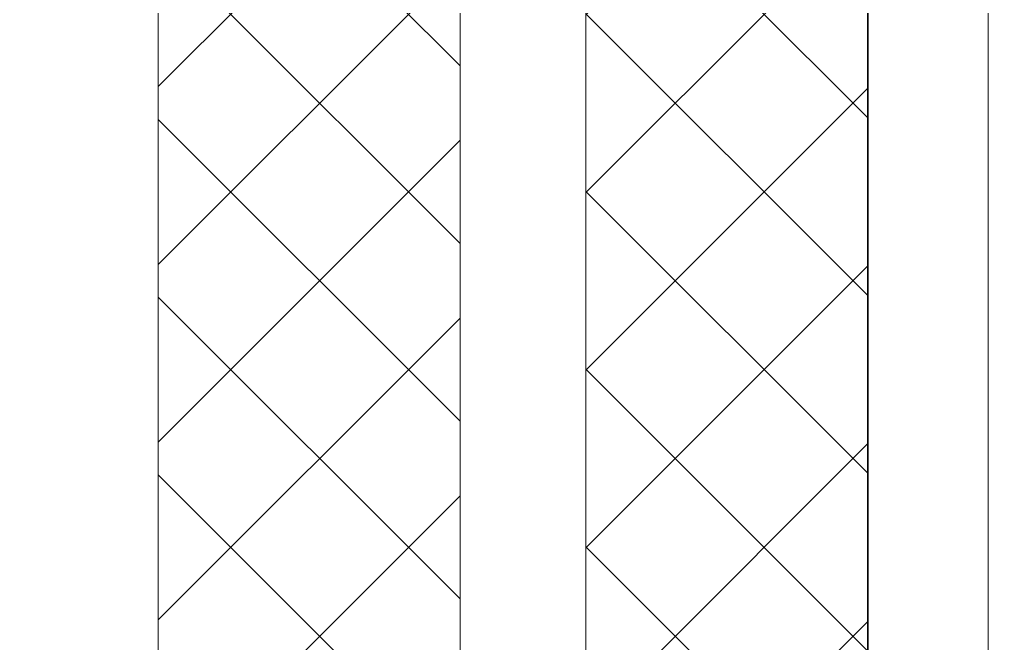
# Model space of a CAD drawing. Header units: millimetres. Extents: x -187664 to 435448, y -313239 to 299894.
# Drawn here: x 132507.7 to 132898.9, y -293648.7 to -293400.5 of the extents above; entities that cross this region are included whole.
import ezdxf

# ---------------------------------------------------------------- set-up
doc = ezdxf.new("R2010")
doc.units = ezdxf.units.MM
for name, color, linetype, lineweight in [('A-DOOR-E', 2, 'Continuous', 25), ('A-DOOR-HDLN', 2, 'Continuous', 9), ('A-FLOR-HRAL', 1, 'Continuous', 25), ('A-GLAZ-CURT', 2, 'Continuous', 9), ('E-LITE-EQPM', 2, 'Continuous', 35)]:
    doc.layers.add(name, color=color, linetype=linetype, lineweight=lineweight)

# ---------------------------------------------------------------- blocks, each defined once
blk = doc.blocks.new('Railing - RL7_Baluster Post-V24-2120-01 ENTRANCE 1 SECTION A')
at = {"layer": 'A-FLOR-HRAL', "lineweight": 9}
for p in [(-850357.3738653887, 102619.9999999999), (-850357.3738653887, 102499.9999999999)]:
    blk.add_line(p, (-850357.3738653887, 103599.9999999999), dxfattribs=at)
blk = doc.blocks.new('Railing - RL7_Baluster Post-V27-2120-01 ENTRANCE 1 SECTION A')
at = {"layer": 'A-FLOR-HRAL', "lineweight": 9}
for p, q in [((-850567.3738653887, 103161.9999999999), (-850567.3738653887, 102619.9999999999)), ((-850567.3738653887, 102619.9999999999), (-850567.3738653887, 103161.9999999999)), ((-850517.3738653886, 102619.9999999999), (-850517.3738653886, 103161.9999999999)), ((-850517.3738653886, 102619.9999999999), (-850517.3738653886, 103161.9999999999))]:
    blk.add_line(p, q, dxfattribs=at)
blk = doc.blocks.new('Railing - Railing-6650173-2120-01 ENTRANCE 1 SECTION A')
for name in ['Railing - RL7_Baluster Post-V27-2120-01 ENTRANCE 1 SECTION A', 'Railing - RL7_Baluster Post-V24-2120-01 ENTRANCE 1 SECTION A']:
    blk.add_blockref(name, (0, 0))
blk = doc.blocks.new('DPA_CP_Fence Type D - Fence Post Left w MRTA Logo-V179-2120-01 ENTRANCE 1 SECTION A')
at = {"layer": 'A-GLAZ-CURT'}
h = blk.add_hatch(dxfattribs=at)
h.set_pattern_fill('FP_19', color=256, style=0, pattern_type=2)
h.set_pattern_definition([(45, (-850852.52, 101450), (-35.35524713544582, 35.35543098320893), []), (135, (-850852.52, 101450), (-35.35524713544582, -35.35543098320893), [])])
h.paths.add_polyline_path([(-849632.52333474, 102550), (-849557.3918701317, 102550), (-849557.3918701317, 102569.9999999999), (-850303.6414205891, 102569.9999999999), (-850303.6414205891, 102555.0000000001), (-850269.7775673484, 102555.0000000001), (-850269.7775673484, 102557.0000000004), (-850235.9701634285, 102557.0000000004), (-850235.9701634285, 102554.0000000004), (-850189.7775673484, 102554.0000000004), (-850189.7775673484, 102557.0000000004), (-850155.9701634283, 102557.0000000004), (-850154.9994967176, 102555.0000000001), (-850142.3738653885, 102554.0000000004), (-850142.3738653885, 102550), (-849944.7710704253, 102550)])
h.paths.add_polyline_path([(-850584.2775673486, 102552.0000000001), (-850584.2775673486, 102555.0000000001), (-850567.3738653887, 102555.0000000001), (-850567.3738653887, 102569.9999999999), (-850687.4381364414, 102569.9999999999), (-850687.3450252714, 102555.0000000001), (-850676.1238653886, 102555.0000000001), (-850650.4701634283, 102555.0000000001), (-850650.4701634283, 102552.0000000001), (-850634.2775673486, 102552.0000000001), (-850633.3262421873, 102555.0000000001), (-850600.4701634283, 102555.0000000001), (-850600.4701634283, 102552.0000000001), (-850589.3776539122, 102552.0000000001)])
h.paths.add_polyline_path([(-850486.8218516752, 102552.0000000001), (-850484.2775673484, 102552.0000000001), (-850484.2775673484, 102555.0000000001), (-850450.4701634285, 102555.0000000001), (-850450.4701634285, 102552.0000000001), (-850442.3738653885, 102552.0000000001), (-850442.3738653885, 102554.0000000004), (-850428.7775673484, 102555.0000000001), (-850428.2237339751, 102557.0000000004), (-850405.241420589, 102557.5224674025), (-850405.241420589, 102569.9999999999), (-850517.3738653886, 102569.9999999999), (-850517.3738653886, 102555.0000000001), (-850500.4701634285, 102555.0000000001), (-850500.4701634285, 102552.0000000001)])
h.paths.add_polyline_path([(-850787.4381364415, 102563.3410925976), (-850787.4381364415, 102569.9999999999), (-850867.3450252687, 102569.9999999999)])
h.paths.add_polyline_path([(-851065.2377005165, 102619.9999999999), (-850787.4381364415, 102619.9999999999), (-850787.4381364415, 103161.9999999999), (-851117.1881364412, 103161.9999999999), (-851117.1881364412, 102619.9999999999)])
h.paths.add_polyline_path([(-849557.3918701317, 102619.9999999999), (-849557.3918701317, 103161.9999999999), (-850303.6414205891, 103161.9999999999), (-850303.6414205891, 102619.9999999999), (-849570.6315976274, 102619.9999999999)])
h.paths.add_polyline_path([(-850405.241420589, 102619.9999999999), (-850405.241420589, 103161.9999999999), (-850517.3738653886, 103161.9999999999), (-850517.3738653886, 102619.9999999999), (-850413.5742045499, 102619.9999999999)])
h.paths.add_polyline_path([(-850687.4381364414, 102619.9999999999), (-850567.3738653887, 102619.9999999999), (-850567.3738653887, 103161.9999999999), (-850687.4381364414, 103161.9999999999), (-850687.4381364414, 102848.7119960921)])
h.paths.add_polyline_path([(-850413.5742045499, 103199.9999999999), (-850405.241420589, 103199.9999999999), (-850405.241420589, 103400.1316524975), (-850517.3738653886, 103400.1316524975), (-850517.3738653886, 103199.9999999999)])
h.paths.add_polyline_path([(-849710.3695033628, 103199.9999999999), (-849557.3918701317, 103199.9999999999), (-849558.0578533221, 103330.224342212), (-849560.1390068871, 103344.1662500396), (-849569.3631159328, 103365.5756477888), (-849583.9196588129, 103381.68604318), (-849599.8648014228, 103392.316015998), (-849617.3370202546, 103398.4472148155), (-849632.52333474, 103400.1316524975), (-850303.6414205891, 103400.1316524975), (-850303.6414205891, 103199.9999999999), (-849944.7710704253, 103199.9999999999)])
h.paths.add_polyline_path([(-850787.4381364415, 103199.9999999999), (-850787.4381364415, 103400.1316524975), (-851117.1881364412, 103400.1316524975), (-851116.7789057371, 103199.9999999999), (-850882.3773386747, 103199.9999999999)])
h.paths.add_polyline_path([(-850567.3738653887, 103199.9999999999), (-850567.3738653887, 103400.1316524975), (-850687.4381364414, 103400.1316524975), (-850687.4381364414, 103199.9999999999), (-850647.9757716123, 103199.9999999999)])
blk = doc.blocks.new('ACM_L14 - LED Street Light Luminaire with Wide Light - PRA4-CB-8-17314108-2120-01 ENTRANCE 1 SECTION A')
at = {"layer": 'E-LITE-EQPM', "color": 215}
blk.add_line((-850405.241420589, 103161.9999999999), (-850405.241420589, 102619.9999999999), dxfattribs=at)
blk = doc.blocks.new('DPA-STOP LOG-SIDE-GLASS LIFT - SIDE POST-V379-2120-01 ENTRANCE 1 SECTION A')
at = {"layer": 'A-DOOR-HDLN'}
for p, q in [((-850687.4381364415, 102555.0077592643), (-850687.4381364415, 103899.9999999999)), ((-850687.4381364415, 102555.0077592643), (-850687.4381364415, 103899.9999999999)), ((-850687.4381364415, 103599.9999999999), (-850687.4381364415, 102619.9999999999)), ((-850687.4381364415, 102619.9999999999), (-850687.4381364415, 103599.9999999999))]:
    blk.add_line(p, q, dxfattribs=at)

msp = doc.modelspace()

# ---------------------------------------------------------------- block references
at = {"layer": 'A-DOOR-E', "color": 90}
msp.add_blockref('DPA-STOP LOG-SIDE-GLASS LIFT - SIDE POST-V379-2120-01 ENTRANCE 1 SECTION A', (983250.2538571953, -396446.7529596833), dxfattribs=at)
at = {"layer": 'A-FLOR-HRAL', "lineweight": 9}
msp.add_blockref('Railing - Railing-6650173-2120-01 ENTRANCE 1 SECTION A', (983250.2538571953, -396446.7529596833), dxfattribs=at)
at = {"layer": 'A-GLAZ-CURT', "color": 135}
msp.add_blockref('DPA_CP_Fence Type D - Fence Post Left w MRTA Logo-V179-2120-01 ENTRANCE 1 SECTION A', (983250.2538571953, -396446.7529596833), dxfattribs=at)
at = {"layer": 'E-LITE-EQPM', "color": 215}
msp.add_blockref('ACM_L14 - LED Street Light Luminaire with Wide Light - PRA4-CB-8-17314108-2120-01 ENTRANCE 1 SECTION A', (983250.2538571953, -396446.7529596833), dxfattribs=at)

doc.saveas('drawing.dxf')
